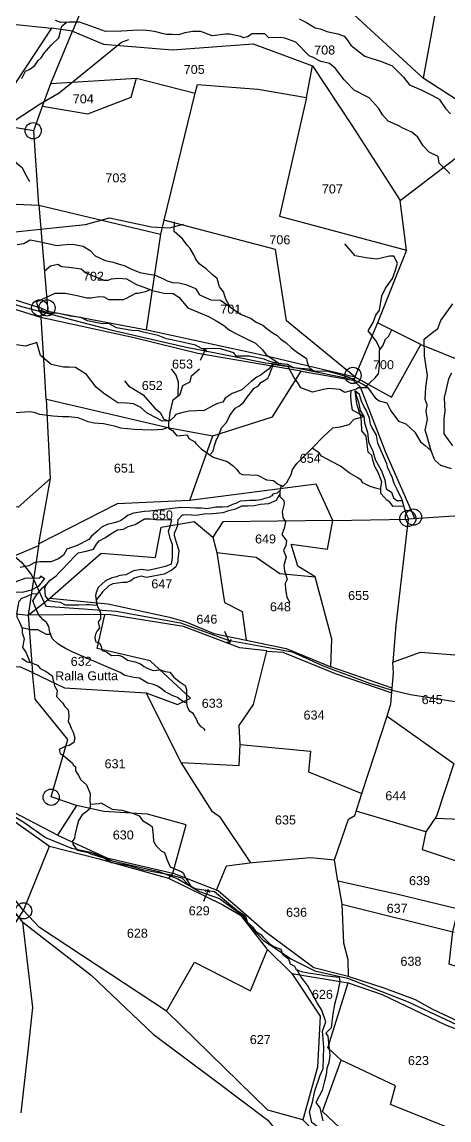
# Model space of a CAD drawing. Header units: inches. Extents: x 208632 to 221797, y 1591440 to 1598854.
# Drawn here: x 212454 to 213166, y 1593822 to 1595650 of the extents above; entities that cross this region are included whole.
import ezdxf

# ---------------------------------------------------------------- set-up
doc = ezdxf.new("R2010")
doc.units = ezdxf.units.IN
doc.header["$LTSCALE"] = 15
doc.header["$MEASUREMENT"] = 0
for name, color, linetype in [('BOUNDRY STONES', 240, 'Continuous'), ('PLOTS', 7, 'Continuous'), ('PLOTS NO', 7, 'Continuous'), ('ROADS', 1, 'Continuous'), ('STREAMS', 4, 'Continuous')]:
    doc.layers.add(name, color=color, linetype=linetype)
doc.styles.get("Standard").update_dxf_attribs({"font": 'arial.ttf'})

# ---------------------------------------------------------------- blocks, each defined once
blk = doc.blocks.new('GGGGGFDGG')
at = {"layer": 'PLOTS NO', "color": 0}
for points in [[(17673.9, 8953.1), (17670.6, 8947.5), (17677, 8943.1)], [(17670.6, 8947.5), (17695.6, 8952)]]:
    blk.add_lwpolyline(points, dxfattribs=at)

msp = doc.modelspace()

# ---------------------------------------------------------------- linework, layer by layer
at = {"layer": 'BOUNDRY STONES'}
for centre in [(212472.7, 1595469), (212483.6, 1595174), (212495.8, 1595174), (213005.7, 1595061.6), (213097.2, 1594823.3), (213106.6, 1594825.7), (212502.7, 1594359.2), (212456.7, 1594170)]:
    msp.add_circle(centre, 13.5, dxfattribs=at)
at = {"layer": 'PLOTS'}
for points in [[(213158.2, 1595752), (213123, 1595556.7)], [(213246.9, 1595476.6), (213123, 1595556.7), (213001.1, 1595668.3), (212921.3, 1595668.7), (212822.6, 1595699.2), (212819.9, 1595733.5), (212770.8, 1595735.2), (212746.6, 1595703.6), (212565.9, 1595701.6), (212538, 1595634.7), (212590.2, 1595612.9), (212705.1, 1595603.7), (212839.5, 1595613.6), (212938, 1595577), (213004.6, 1595477.1), (213084.4, 1595353)], [(212316.2, 1595498.8), (212193.1, 1595545.4), (212181.7, 1595597.8), (212289.5, 1595660.3), (212309.1, 1595662.1), (212417.4, 1595648.5), (212503.2, 1595639.7)], [(212502, 1595547.4), (212538, 1595634.7), (212503.2, 1595639.7), (212443, 1595548.6), (212316.2, 1595498.8), (212353.7, 1595489.2), (212473.6, 1595469.2)], [(212928.5, 1595524.3), (212938, 1595577)], [(212482.1, 1595345.2), (212473.6, 1595469.2), (212488.5, 1595510.1), (212564, 1595497), (212635.9, 1595524.7), (212644.9, 1595556.6), (212742.9, 1595531.6)], [(212488.5, 1595510.1), (212502, 1595547.4), (212644.9, 1595556.6)], [(212691.3, 1595319.8), (212742.9, 1595531.6), (212746.4, 1595545.8), (212846.9, 1595538.2), (212928.5, 1595524.3), (212883.1, 1595326.5), (213094.8, 1595270), (213046.5, 1595148.9)], [(213094.8, 1595270), (213084.4, 1595353), (213246.9, 1595476.6), (213297.8, 1595443.7)], [(212306.1, 1595353.1), (212482.1, 1595345.2), (212497, 1595168.7)], [(212482.1, 1595345.2), (212685.2, 1595296.8)], [(213009, 1595059.3), (213070.1, 1595025.3), (213119, 1595113.3), (213046.5, 1595148.9), (213008.6, 1595059.4), (212895, 1595152.3), (212876.6, 1595271.5), (212690.6, 1595320), (212685.2, 1595296.8), (212661.1, 1595137.4)], [(211689.7, 1595211.1), (211736.4, 1595209.7), (211828.2, 1595205.7), (211938.9, 1595215.2), (212125.8, 1595234.3), (212238.9, 1595251.5), (212308.7, 1595229.6), (212486.8, 1595173.8), (212485.2, 1595158)], [(212485.2, 1595158), (212337.3, 1595204.2), (212335, 1595135.2), (212370.6, 1595083.6), (212360.4, 1594988.7), (212259.1, 1594988.8)], [(212486.8, 1595173.8), (212497, 1595168.7), (212665, 1595136.7), (212859.2, 1595094.6), (212999.6, 1595061.5), (213008.6, 1595059.4), (213007.6, 1595053.5)], [(212919.2, 1595068.5), (212746.9, 1595097.8), (212641.2, 1595123.9), (212485.2, 1595158), (212490.3, 1595079.9), (212494, 1595022.1)], [(213119, 1595113.3), (213193.1, 1595082.8), (213232.5, 1594987.4), (213269.4, 1594914.2), (213459.2, 1594857.4), (213620.8, 1594820.9), (213715.1, 1594748.2), (213924.6, 1594666.3)], [(212501.6, 1594890), (212494.8, 1595022), (212700, 1594974.5), (212772, 1594961), (212871.7, 1594992.8), (212919.2, 1595068.5), (213006.1, 1595053.8), (213017.6, 1595042.6), (213059.7, 1594933.7), (213108.7, 1594822.7)], [(212734, 1594853.1), (212772, 1594961)], [(212482.2, 1594781.4), (212501.6, 1594890), (212447.7, 1594842.2), (212369.1, 1594846.8), (212252.1, 1594874.3)], [(212972.1, 1594820.2), (212944.3, 1594880.7), (212734, 1594853.1), (212612.8, 1594847.8), (212482.2, 1594781.4), (212464.4, 1594662.1), (212471.5, 1594566.9), (212524.9, 1594541.4), (212661.2, 1594532.8), (212713.5, 1594513.7), (212734.8, 1594524.2), (212667.6, 1594586.2), (212579.2, 1594607.1), (212592.3, 1594663.1)], [(212500.2, 1594690.5), (212586, 1594765.7), (212676.8, 1594758.2), (212685.9, 1594809), (212741.3, 1594818.5), (212772.1, 1594792)], [(212972.1, 1594820.2), (212788.7, 1594817.5), (212772.1, 1594792), (212778.7, 1594766.9), (212844.5, 1594758.8), (212883.7, 1594731.7), (212942.6, 1594726.2)], [(213071.2, 1594540.7), (212968.9, 1594576.1), (212970.7, 1594622.5), (212942.6, 1594726.2), (212914, 1594743.7), (212902.8, 1594780.6), (212963.1, 1594772.3), (212972.1, 1594820.2), (213097.8, 1594822)], [(213685.5, 1594663.1), (213586.8, 1594689.4), (213446.2, 1594737.7), (213392.8, 1594760.6), (213329.7, 1594793.4), (213242, 1594831.7), (213097.8, 1594822), (213077, 1594645.7), (213072.2, 1594583.9), (213118.3, 1594600.9), (213190.2, 1594595), (213201, 1594594.1), (213318.5, 1594586)], [(212481.7, 1594777.7), (212402, 1594744.3), (212231.3, 1594757.5)], [(212778.7, 1594766.9), (212791.7, 1594683.3), (212821.2, 1594668.3), (212827.5, 1594620.5), (212894.2, 1594606.9), (212968.9, 1594576.1)], [(212862.1, 1594602.7), (212816.9, 1594608), (212723.2, 1594643.7), (212601.7, 1594662.9), (212582.9, 1594663.3), (212464.4, 1594662.1), (212500.2, 1594690.5), (212597.4, 1594681.4), (212699.8, 1594658.8), (212727.2, 1594651.4), (212773.8, 1594631.7), (212827.5, 1594620.5)], [(212399.7, 1594669.6), (212464.4, 1594662.1)], [(212817.8, 1594447.1), (212816.3, 1594478.4), (212840, 1594513.8), (212862.1, 1594602.6), (212888.9, 1594600.5), (212976.2, 1594565.1), (213070.6, 1594533)], [(212545, 1594345.4), (212502.6, 1594359.7), (212530.3, 1594455.3), (212476.3, 1594522.4), (212471.5, 1594566.9), (212450.3, 1594576.5), (212337.5, 1594571.7), (212280.3, 1594559.4), (212250, 1594487.8)], [(213062.5, 1594494.4), (213069.1, 1594514.9), (213073.3, 1594566.6), (213072.2, 1594583.9)], [(212719.1, 1594416.8), (212661.2, 1594532.8)], [(212513, 1594296.3), (212440.9, 1594333.7), (212396, 1594351.2), (212295.9, 1594441.7), (212250, 1594487.8), (212194.6, 1594516.9), (212184.6, 1594506.8), (212245, 1594478.5), (212290.9, 1594434.3), (212397.6, 1594338.5), (212423.6, 1594331.3), (212500, 1594277.5)], [(212980.7, 1594219.4), (212974.9, 1594255), (212998.3, 1594322.7), (213008.7, 1594328.9), (213020.5, 1594365.3), (213062.5, 1594494.4), (213173.6, 1594415.3), (213145, 1594327.7), (213127.2, 1594301.5), (213120.8, 1594272.2), (213297, 1594213.1), (213314, 1594207.4), (213334.1, 1594200.7), (213358.3, 1594197.3), (213394.4, 1594184)], [(212372.3, 1593703.1), (212388.9, 1593910.7), (212393.7, 1594075.2), (212456.4, 1594170.7), (212351.5, 1594302.5), (212294, 1594335.8), (212261.1, 1594349.1), (212290.9, 1594434.3)], [(212835.6, 1594250.2), (212785.2, 1594325.7), (212771.7, 1594334.9), (212719.1, 1594416.8), (212816.1, 1594412), (212817.8, 1594447.1), (212934.7, 1594436.1), (212931.4, 1594401.3), (213020.5, 1594365.3)], [(212705.3, 1594232.6), (212727.6, 1594313.4), (212663, 1594331.2), (212590.7, 1594335.7), (212545, 1594345.4), (212513, 1594296.3), (212595.5, 1594258.3), (212705.3, 1594232.6)], [(213127.2, 1594301.5), (213011, 1594335.9)], [(213142.7, 1594324.3), (213215.6, 1594321.7), (213302.3, 1594296.6), (213329.1, 1594284.9), (213353.3, 1594282.7), (213427.9, 1594259.1), (213570.2, 1594214.2), (213604.8, 1594260.2), (213624.5, 1594254.5)], [(212695, 1594003.2), (212483.5, 1594142.3), (212456.4, 1594170.7), (212500, 1594277.5), (212580.7, 1594257.3), (212698.2, 1594224.5)], [(212778.2, 1594204.5), (212794.8, 1594244.7), (212838.2, 1594250.5), (212935.1, 1594258.8), (212974.9, 1594255)], [(213305.8, 1593927.3), (213138.6, 1594006), (213110.1, 1594021.9), (213058, 1594041), (212997.6, 1594060.5), (212940.6, 1594074.9), (212858.9, 1594135.6), (212826.6, 1594163.7), (212780.9, 1594203.5), (212705.3, 1594232.6), (212698.2, 1594224.5), (212789.1, 1594180), (212818, 1594163.1), (212861.3, 1594107.7), (212903.8, 1594065.9), (212997.6, 1594049.9), (213054.5, 1594030.6), (213160.1, 1593980.3), (213249.4, 1593945.7)], [(213345, 1594013.8), (213235.9, 1594042.5), (213193.8, 1594072.4), (213166, 1594081.2), (213172.2, 1594135.6), (213181.5, 1594172.8), (213078.1, 1594197.7), (212980.7, 1594219.4), (212986.9, 1594180.9), (213174.5, 1594134.5)], [(212986.9, 1594180.9), (212989.7, 1594116.7), (212997.4, 1594089.2), (212997.6, 1594060.5)], [(212921.9, 1593822), (212863.9, 1593838.3), (212695, 1594003.2), (212741.8, 1594084.8), (212834.8, 1594037.1), (212863.5, 1594105.5)], [(212903.8, 1594065.9), (212950.8, 1593994.9), (212946.4, 1593909.5), (212921.9, 1593822), (212963.2, 1593779.8)], [(213195.4, 1593796.3), (213068.2, 1593847.5), (213076.7, 1593878.8), (212986.2, 1593921.2), (212963.7, 1593942), (212997.6, 1594049.9)], [(213021.7, 1593773), (212954.9, 1593835.7), (212986.2, 1593921.2)]]:
    msp.add_lwpolyline(points, dxfattribs=at)
at = {"layer": 'ROADS', "color": 1}
for points in [[(211364.8, 1595242.2), (211439.6, 1595237.3), (211479.2, 1595234.7), (211538.2, 1595212.1), (211648.6, 1595204.8), (211796.9, 1595198.2), (211904.2, 1595204.3), (212020.1, 1595217.2), (212075.7, 1595223.4), (212146.4, 1595271.5), (212190.4, 1595301.4), (212253.6, 1595363.4), (212340.8, 1595426.9), (212398.8, 1595458.5), (212484.2, 1595514), (212515.8, 1595532.2), (212619.9, 1595616.2), (212632.1, 1595621.1)], [(211452.1, 1595241.8), (211484.9, 1595234.9), (211523.1, 1595221.4), (211576.1, 1595212.5), (211650.4, 1595209.3), (211773.3, 1595203.8), (211836.4, 1595203.5), (211942.2, 1595214.3), (212071, 1595225.3), (212202.3, 1595243.4), (212251.3, 1595243.5), (212320.6, 1595285.3), (212410.2, 1595297.3), (212506.1, 1595307.2), (212560, 1595312.8), (212599.9, 1595324.2), (212670.2, 1595309), (212700, 1595307.3), (212723.3, 1595313.6)], [(212075.7, 1595223.4), (212203.6, 1595239.9), (212237.5, 1595242.3), (212298.3, 1595224.6), (212360.9, 1595206.4), (212453.1, 1595176.3), (212602.3, 1595137.6), (212725.5, 1595109.2), (212807.5, 1595093.1), (212859.8, 1595082.6), (212877.2, 1595080.7), (212897.2, 1595076.8), (212927.9, 1595070.7), (212993.6, 1595057.8), (213008.1, 1595056.4)], [(211937.7, 1595208.1), (211989.3, 1595190.7), (212101.1, 1595159.6), (212130.4, 1595145.3), (212142.3, 1595111.2), (212195.8, 1595013), (212209.1, 1594968.4), (212228.7, 1594885.3), (212236.1, 1594853.8), (212280.2, 1594822.2), (212338.2, 1594811.5), (212418.6, 1594780.1), (212453.2, 1594750.4), (212469.8, 1594729.6), (212493.6, 1594677.2), (212611, 1594669.2), (212718, 1594649.4), (212797.5, 1594620.5), (212858.9, 1594609.6), (212904.4, 1594601.5), (212955.9, 1594578.1), (213033.1, 1594549.1), (213070.9, 1594537.3)], [(213070.9, 1594537.3), (213101.7, 1594530), (213172.3, 1594519.2), (213281.5, 1594511.7), (213317.9, 1594507.5), (213525.5, 1594441.5), (213667.1, 1594399.6), (213690.5, 1594403.3), (213696.8, 1594409.9), (213831, 1594386.7), (213931, 1594369.5), (213951.9, 1594365.8)], [(212452.6, 1593833.6), (212464.8, 1593941.9), (212472.4, 1594009.3), (212455.2, 1594150.9), (212408.9, 1594209.7), (212337, 1594291.2), (212282.2, 1594329.9), (212238.6, 1594346.4), (212166.5, 1594384.3), (212133.8, 1594392.2)], [(212422.8, 1594338.4), (212457.1, 1594317.9), (212493, 1594292.1), (212536.7, 1594274.2), (212568.9, 1594267.6), (212604.6, 1594253.4), (212682, 1594235.7), (212713.8, 1594223.1), (212750.2, 1594202.1), (212783, 1594190.6), (212822.6, 1594161.8), (212828.1, 1594152.5), (212830.6, 1594148.3), (212856.2, 1594121.4), (212903.4, 1594089.6), (212941.9, 1594070.2), (212996.8, 1594057.9), (213097.8, 1594018.5), (213195.9, 1593972.2)], [(212455.2, 1594150.9), (212569.3, 1594062.7), (212672.9, 1593964.8), (212775.8, 1593887.5), (212863.7, 1593821.6), (212901.9, 1593773.9), (212929.8, 1593732.4), (212956, 1593676.3), (213019.2, 1593638), (213042.9, 1593607.9), (213091.4, 1593579.3), (213160.5, 1593554.7), (213181.2, 1593547.3), (213195.2, 1593522.7), (213245.1, 1593491.3), (213376.8, 1593427), (213491.1, 1593371.2), (213592.2, 1593329), (213732.5, 1593310), (213828.6, 1593296.9), (213953.3, 1593256.6)]]:
    msp.add_lwpolyline(points, dxfattribs=at)
at = {"layer": 'STREAMS'}
for points in [[(212916, 1595655.4), (212928, 1595649), (212942.6, 1595640.6), (212950.8, 1595638.8), (212962.4, 1595634.5), (212980.6, 1595630.5), (212990.8, 1595626.4), (212994.6, 1595622.4), (213002.4, 1595611.4), (213013.9, 1595601.9), (213025.5, 1595593.1), (213035.5, 1595589.6), (213053.5, 1595584.3), (213071, 1595577.3), (213089.8, 1595558.3), (213100.2, 1595545.2), (213120.4, 1595536.4), (213138.5, 1595527.6), (213149.2, 1595521.7), (213159.9, 1595505.8), (213168.5, 1595497.3)], [(212453.7, 1595555.7), (212459.7, 1595568.3), (212467.1, 1595571.7), (212475.3, 1595577.5), (212481.3, 1595585.7), (212485.8, 1595590.3), (212491.2, 1595598), (212502.8, 1595611.5), (212515.3, 1595623.8), (212518.4, 1595634.4), (212520.4, 1595642.9), (212528.6, 1595650.1)], [(213167.3, 1595397.7), (213149.3, 1595415.2), (213147.9, 1595426.2), (213132.6, 1595433.2), (213122.6, 1595444), (213113.7, 1595458.1), (213104, 1595466.7), (213088.6, 1595473.1), (213081.1, 1595477.8), (213064.6, 1595485), (213054.9, 1595495.3), (213048.8, 1595505.9), (213032.8, 1595523.6), (213007.9, 1595536.4), (212991.1, 1595553.6), (212976.8, 1595572.5), (212966.6, 1595581.1), (212952.2, 1595584.4), (212939.3, 1595590.9), (212932.7, 1595593.8), (212910.5, 1595616.2), (212892.1, 1595623.2), (212884.9, 1595624.5), (212865.5, 1595623.8), (212859.1, 1595630.3), (212854.6, 1595630.3), (212837.5, 1595630.2), (212830, 1595625.6), (212823.5, 1595623.6), (212818.7, 1595625.8), (212800.7, 1595629.8), (212793.4, 1595630), (212776.1, 1595627.5), (212771.1, 1595627), (212752.1, 1595634.1), (212738.8, 1595634.3), (212725.5, 1595632.2), (212714.7, 1595628.8), (212704.1, 1595629), (212694.6, 1595629.1), (212687.6, 1595630.7), (212677.4, 1595633.4), (212667.3, 1595635.3), (212656.2, 1595636.4), (212638.8, 1595636.1), (212619.9, 1595634.9), (212593.3, 1595634.4), (212568.6, 1595642.9), (212549.9, 1595650), (212532.7, 1595649.9), (212518.9, 1595649.2), (212510.1, 1595652.8)], [(212442.5, 1595539.2), (212442.8, 1595532.6), (212438.5, 1595524.7), (212432.8, 1595515.1), (212427.3, 1595504.9), (212419.2, 1595488.1), (212416.6, 1595480.5), (212418.7, 1595468.3), (212421.4, 1595458.8), (212433, 1595453.3), (212438.3, 1595444), (212438.3, 1595437.4), (212440.1, 1595424.3), (212444.2, 1595415.3), (212454.1, 1595407.8), (212459.1, 1595397.4), (212466.4, 1595384.6)], [(212801.4, 1595174.7), (212794.3, 1595187.3), (212792.8, 1595192.1), (212789.8, 1595200.9), (212783.2, 1595208.9), (212779.6, 1595223), (212771.3, 1595229.5), (212760.9, 1595238.9), (212749.1, 1595247.1), (212743.4, 1595256.3), (212740.4, 1595262.5), (212734.5, 1595272.8), (212729.7, 1595278.1), (212720.8, 1595289.3), (212707.5, 1595301.3), (212708, 1595317.5)], [(212446.3, 1595279.6), (212457, 1595281.1), (212467.5, 1595287.5), (212479.3, 1595285.1), (212502.7, 1595280), (212511.7, 1595278), (212527.6, 1595279.6), (212538.4, 1595280), (212556, 1595276.8), (212567.6, 1595269.3), (212575.8, 1595260.8), (212592.7, 1595252.8), (212606, 1595250.4), (212616.2, 1595246.6), (212624.1, 1595244.8), (212635.4, 1595239.1), (212650.7, 1595233.1), (212659.4, 1595231.1), (212675.8, 1595228.6), (212690.1, 1595222.2), (212695.9, 1595218.9), (212704.7, 1595216.5), (212715.6, 1595215.8), (212727.4, 1595213.1), (212743.5, 1595206.2), (212750, 1595195.5), (212769, 1595187.7), (212785.2, 1595186.6), (212818.4, 1595163.8), (212835.9, 1595156.2), (212844.5, 1595150.1), (212855.4, 1595145.2), (212862.9, 1595139), (212872.7, 1595132), (212879.2, 1595128), (212885.7, 1595121.9), (212894.6, 1595115.7), (212902.7, 1595107.8), (212911.8, 1595100.7), (212919.5, 1595095.7), (212928.4, 1595089.5), (212928.6, 1595086.4), (212929.4, 1595082.8), (212932.4, 1595076), (212938.1, 1595070.3), (212942.5, 1595068.6), (212956.9, 1595069.4), (212963.2, 1595068.9), (212978.3, 1595064.7), (212985.5, 1595062.5), (212997.7, 1595059.3), (213016.8, 1595049.9), (213023.3, 1595046.3), (213029.4, 1595042.4), (213035.7, 1595034.3), (213042.9, 1595024.4), (213049.6, 1595019.1), (213061.9, 1595015.8), (213068.6, 1595002.8), (213081.8, 1594985.5), (213094, 1594981.2), (213109, 1594967.3), (213118.1, 1594951), (213126.2, 1594944.7), (213130.9, 1594940.2), (213136.6, 1594935.2)], [(213050.9, 1595104.8), (213047.8, 1595112.6), (213043.9, 1595119.8), (213035.5, 1595130.2), (213031.3, 1595135.6), (213039.3, 1595149.7), (213044, 1595161.7), (213050, 1595170.1), (213053.8, 1595194.1), (213059.7, 1595207), (213071.4, 1595223.1), (213075.8, 1595235.4), (213080.2, 1595248.6), (213073.9, 1595260.2), (213066.4, 1595260.2), (213054.7, 1595257.2), (213045.7, 1595255.3), (213027.8, 1595257.3), (213009.5, 1595260.6), (212992, 1595280.9)], [(212491.4, 1595235.9), (212501.7, 1595244), (212513.9, 1595247), (212519.9, 1595243.2), (212532.6, 1595242), (212552.5, 1595238.8), (212560.3, 1595232.6), (212590.3, 1595220.3), (212597.8, 1595220.3), (212603.4, 1595222.4), (212615.6, 1595223.7), (212628, 1595222.2), (212645, 1595213.1), (212661.4, 1595206.6), (212671.5, 1595203.1), (212690.5, 1595198.5), (212706.2, 1595197.9), (212715.5, 1595191.7), (212730.4, 1595174.3), (212765.2, 1595159.6), (212778.6, 1595151.9), (212789.9, 1595145.2), (212799.7, 1595136.9), (212811.4, 1595131), (212825.9, 1595123.6), (212843.2, 1595115.4), (212854.8, 1595103.9), (212861.1, 1595095.6), (212882.4, 1595081.8), (212896.4, 1595080.1), (212906.3, 1595074.8), (212931, 1595072.8), (212942.7, 1595068.7)], [(212881.5, 1595082.1), (212872.8, 1595083), (212865.4, 1595085.4), (212857.9, 1595088.6), (212832.5, 1595093.6), (212811.3, 1595093.5), (212807.1, 1595099.1), (212784.7, 1595105.9), (212753.4, 1595106.4), (212743.5, 1595111.7), (212731, 1595114.9), (212711, 1595119), (212694.9, 1595122.5), (212680.8, 1595128.1), (212656, 1595133.7), (212648.6, 1595136), (212636.9, 1595136.6), (212611.6, 1595140.6), (212598.6, 1595147.8), (212587.6, 1595147.5), (212563.4, 1595152.4), (212552, 1595157.8), (212534.7, 1595160.1), (212512.6, 1595165), (212501.6, 1595164.4), (212482.5, 1595170), (212478.5, 1595184.3), (212486.6, 1595187.9), (212501.2, 1595194.8), (212509.5, 1595198.4), (212525.9, 1595198.5), (212546.2, 1595194.4), (212562, 1595190.9), (212568.6, 1595190.6), (212582.9, 1595192.8), (212590.7, 1595192.2), (212598.5, 1595187.8), (212623.5, 1595188.2), (212628.3, 1595190), (212643.8, 1595198.7), (212647.9, 1595198.7), (212659.8, 1595201.4), (212667, 1595204.1)], [(213169.9, 1594906), (213152.1, 1594911.7), (213142.2, 1594920.4), (213136.3, 1594935.9), (213129.2, 1594959.8), (213126, 1594970.5), (213130, 1594988.1), (213127.7, 1595002.3), (213129.5, 1595012.6), (213126.1, 1595021.6), (213127.3, 1595042.1), (213130.2, 1595061.7), (213124.7, 1595093.9), (213124.6, 1595122), (213136.1, 1595131.1), (213147.2, 1595139.8), (213151.9, 1595153.1), (213171.9, 1595180.9)], [(213027.7, 1595043.6), (213042.1, 1595057.2), (213048.3, 1595064.1), (213050.1, 1595077.3), (213049.7, 1595103.6), (213055.3, 1595111.1), (213059.8, 1595121.9), (213065.2, 1595126.4), (213070.5, 1595137.2)], [(213030.5, 1595041.1), (213021.2, 1595040.8), (213014.5, 1595040.7), (213011.8, 1595038.6), (212992, 1595033.4), (212983.8, 1595037.9), (212965.5, 1595039.9), (212956.7, 1595038.1), (212938.4, 1595033.8), (212918.8, 1595040.9), (212914.9, 1595047.8), (212907, 1595058.6), (212897.6, 1595075.8), (212887, 1595077.8), (212870.8, 1595079.5), (212866, 1595072.3), (212858.2, 1595066.9), (212852.8, 1595062.6), (212845.6, 1595058.7), (212836.3, 1595051.7), (212826.1, 1595042.7), (212820.5, 1595037.8), (212804.3, 1595031.7), (212792.9, 1595023.6), (212788.7, 1595016.9), (212779.7, 1595014.8), (212772.2, 1595011.1), (212757.7, 1595003), (212732.5, 1595002.2), (212719.8, 1594999.2), (212710.5, 1594996.7), (212706.9, 1594991.9), (212700.3, 1594985.9), (212687.7, 1594985.2), (212679.8, 1594990), (212662.6, 1594998.6), (212652.1, 1595007.9), (212640, 1595014.5), (212628.9, 1595015.3), (212613.8, 1595015.9), (212597.2, 1595027.2), (212590, 1595032), (212577.6, 1595042.2), (212561.8, 1595063.2), (212543.4, 1595074.9), (212532.6, 1595075.4), (212523, 1595075.1), (212502.8, 1595079.8), (212484.9, 1595094.8), (212479, 1595116.5), (212460.1, 1595110.1), (212444.7, 1595112.4)], [(212625.1, 1595052.7), (212631.4, 1595044), (212643.5, 1595037.1), (212656.2, 1595029.3), (212663.1, 1595020.9), (212675.5, 1595007.2), (212684.6, 1594999.7), (212690.3, 1594988.9), (212699.4, 1594985.6), (212701.1, 1595000), (212706.2, 1595021.1), (212717.9, 1595030.2), (212722.3, 1595045), (212734.3, 1595051), (212736.7, 1595061), (212750.2, 1595072.4)], [(212714.6, 1595027.8), (212714.8, 1595050.3), (212711.1, 1595062.1), (212703.2, 1595072.3)], [(212768.4, 1594930.2), (212772.8, 1594935.6), (212775.2, 1594945), (212777.9, 1594953.1), (212783, 1594964.8), (212786.8, 1594974.2), (212795.2, 1594982.9), (212800.3, 1594995), (212809.3, 1595006.8), (212815.6, 1595010.4), (212823.1, 1595016.2), (212827.6, 1595023.1), (212841.3, 1595040.3), (212848.2, 1595044.5), (212852.4, 1595049.7), (212858.7, 1595053.6), (212864.1, 1595057.2), (212865.9, 1595061.5), (212870.4, 1595072.9), (212873.4, 1595078.9)], [(213169.9, 1595065.1), (213165.2, 1595056.1), (213161.1, 1595038.9), (213158, 1595024.7), (213158.1, 1595011.9), (213159, 1595002.8), (213157.3, 1594988.5), (213157.1, 1594976.2), (213157.4, 1594964.4), (213171.7, 1594944.4)], [(212698.2, 1594986.1), (212698.5, 1594973.7), (212704.9, 1594969.6), (212712.1, 1594961.2), (212729.3, 1594962.4), (212732, 1594956.4), (212742.3, 1594951.1), (212743.8, 1594948.4), (212752.9, 1594939.1), (212772.8, 1594925.6), (212796.3, 1594918.2), (212806.3, 1594911), (212812, 1594904.7), (212816.5, 1594899), (212821.7, 1594896.6), (212846.4, 1594895.2), (212861.4, 1594887.8), (212873.5, 1594886.6), (212880.1, 1594880.9), (212888.6, 1594876.8), (212895.5, 1594883.1), (212902.9, 1594896.4), (212904.7, 1594905.1), (212912.2, 1594915.1), (212940.2, 1594942.9), (212954.9, 1594958), (212972.3, 1594974.4), (212984.6, 1594975.9), (212999.6, 1594979.9), (213007.7, 1594988.6), (213023.9, 1594993.2), (213005.2, 1595003.7), (213002.8, 1595018.1), (213002.1, 1595027.7), (213003, 1595036.2)], [(213091.1, 1594843.6), (213072.6, 1594843.5), (213067.4, 1594850.7), (213061.9, 1594853.8), (213052.3, 1594864.8), (213052, 1594875.1), (213053.9, 1594884.4), (213048, 1594899.9), (213042.2, 1594909.7), (213038.6, 1594920.6), (213037.1, 1594928), (213030.8, 1594933.8), (213027.5, 1594960.5), (213020.4, 1594969.2), (213020, 1594984.5), (213018.8, 1594993.2), (213013.1, 1595010.5), (213011.7, 1595018.4), (213009.4, 1595035.8)], [(213098.3, 1594822.6), (213094.5, 1594831.9), (213091.1, 1594842.1), (213088, 1594854.3), (213079.4, 1594871.7), (213074.3, 1594881.7), (213071.2, 1594892.2), (213064, 1594907.9), (213062.2, 1594914.1), (213047, 1594948.9), (213044.7, 1594962.1), (213037.6, 1594974.4), (213035.1, 1594980.6), (213033.2, 1594990.2), (213027.8, 1595003.8), (213024.2, 1595009.4), (213020, 1595018.5), (213016.6, 1595029.8), (213009.8, 1595035.1), (213010.7, 1595029.8), (213015.1, 1595016.8), (213017.6, 1595003.2), (213023.9, 1594993.2), (213024.7, 1594982.8), (213030.1, 1594967), (213031.7, 1594951.1), (213039.1, 1594935.6), (213042.9, 1594921.7), (213052.8, 1594903.6), (213059.1, 1594887.8), (213061.1, 1594872.7), (213069.8, 1594866.9), (213073.3, 1594857.9), (213078.6, 1594853.2), (213088.8, 1594853.4)], [(213052.2, 1594871.7), (213045.6, 1594873.5), (213034.4, 1594876.8), (213022.3, 1594882.5), (213019.5, 1594887.3), (213014.1, 1594890.9), (212999.2, 1594899.6), (212984.9, 1594910.7), (212971, 1594917.9), (212953.4, 1594926.9), (212949.2, 1594932.9), (212937.7, 1594940.5)], [(212884.2, 1594869.6), (212882.1, 1594868.2), (212879.5, 1594865.6), (212872.4, 1594863.6), (212870.7, 1594861.1), (212865.3, 1594858.2), (212859, 1594856.5), (212852.4, 1594854.6), (212844.5, 1594853.5), (212834.1, 1594853.3), (212827.2, 1594852.7), (212817.9, 1594852.1), (212811.4, 1594849), (212804.7, 1594846.5), (212796.4, 1594842.5), (212788.3, 1594842), (212777, 1594842.2), (212762, 1594839.6), (212753.5, 1594840.4), (212743.1, 1594840.7), (212735, 1594841), (212727.8, 1594841.4), (212720.3, 1594841), (212718.9, 1594841.4), (212667, 1594835.4), (212658.1, 1594834.8), (212640.2, 1594832.3), (212630.2, 1594828.1), (212625.5, 1594824.4), (212618.9, 1594819.8), (212613.7, 1594817.8), (212607.8, 1594816.1), (212596, 1594813.3), (212586.7, 1594808.9), (212581, 1594803.2), (212570.1, 1594794.1), (212565.4, 1594788.2), (212546.2, 1594778.2), (212528.6, 1594772.5), (212523.5, 1594762), (212514.7, 1594756.2), (212502.3, 1594751.4), (212483.8, 1594751.3), (212474.1, 1594749.3), (212465.7, 1594744.5), (212450.9, 1594741.5)], [(212886.7, 1594878.8), (212884.6, 1594872.2), (212884, 1594867.6), (212884.1, 1594859.8), (212890.5, 1594853.5), (212891.1, 1594847.7), (212887.5, 1594834.4), (212889.1, 1594824.8), (212893, 1594817.5), (212891, 1594806.6), (212887.1, 1594796.9), (212895, 1594786.4), (212894.1, 1594778.2), (212890.2, 1594769.8), (212894.2, 1594759.2), (212890.3, 1594745), (212891.5, 1594736.1), (212893.4, 1594731), (212895.8, 1594721.6), (212892.5, 1594715), (212893.5, 1594705), (212895.7, 1594692.6), (212900.5, 1594683.3)], [(212883.9, 1594862.9), (212882.8, 1594861.9), (212880.3, 1594858.5), (212877.5, 1594853.5), (212865.2, 1594847.6), (212851.6, 1594846.7), (212841.1, 1594844.4), (212830.6, 1594843.7), (212819.9, 1594843.7), (212813.5, 1594840.7), (212808, 1594838.2), (212798, 1594836.1), (212788.6, 1594832.7), (212772.3, 1594831.3), (212757.5, 1594830.6), (212744.3, 1594828.2), (212729, 1594829.7), (212723.4, 1594828.8), (212721, 1594828.7), (212713.7, 1594821.3), (212713.5, 1594814.6), (212713.5, 1594811), (212707.8, 1594798.3), (212707.7, 1594795), (212711.3, 1594783.9), (212715.6, 1594770.3), (212713.6, 1594755.5), (212713.9, 1594751.2), (212710.5, 1594742.9), (212703.9, 1594737.2), (212691.3, 1594730.5), (212661.8, 1594725), (212652.8, 1594727.3), (212648.6, 1594726.4), (212640.8, 1594724.2), (212635.7, 1594719.7), (212628.4, 1594716.8), (212622.4, 1594716.7), (212605.3, 1594714.6), (212598.9, 1594711), (212588.1, 1594701.1), (212586.2, 1594697.9), (212580.1, 1594690.5), (212577.6, 1594687.2), (212579.8, 1594676.3), (212582.8, 1594672), (212585, 1594666.5), (212584.9, 1594656.4), (212581.1, 1594651.4), (212583.2, 1594640.6), (212579.5, 1594636.2), (212576.8, 1594630.7), (212575.4, 1594625.7), (212576.6, 1594618.5), (212583.3, 1594615.5), (212585.8, 1594610.8), (212587.4, 1594603.3), (212595, 1594601.4), (212603.3, 1594595.3), (212615.1, 1594595.9), (212621.7, 1594593.4), (212629.9, 1594587.6), (212642.5, 1594584.5), (212651.7, 1594581.4), (212656.6, 1594577.2), (212662.9, 1594574.2), (212672.6, 1594570), (212684.8, 1594571.2), (212692.9, 1594568.6), (212700.4, 1594567.3), (212706.9, 1594559.3), (212713.1, 1594553.9), (212717.5, 1594550.6), (212725.8, 1594545), (212728.1, 1594538.4), (212728.5, 1594533), (212728.5, 1594520.6), (212728.5, 1594516.6), (212729.1, 1594509.9), (212732.5, 1594503.8), (212738.5, 1594500), (212741.2, 1594495.1), (212745.5, 1594487.6), (212746.7, 1594483.4), (212751.4, 1594476.9), (212756.4, 1594474.3), (212758.7, 1594470.1)], [(212728.3, 1594516.1), (212725.5, 1594516.8), (212718.3, 1594521.3), (212713.5, 1594525.5), (212704.6, 1594528.5), (212699.1, 1594531.6), (212692.5, 1594534.5), (212686.3, 1594540.2), (212679.8, 1594544.3), (212673.1, 1594547), (212663.8, 1594549), (212650, 1594557.5), (212640.3, 1594558.8), (212625.7, 1594561.8), (212617.5, 1594567.1), (212538.9, 1594600.7), (212526.6, 1594606.9), (212521.1, 1594610), (212513.8, 1594614.6), (212504.4, 1594623.5), (212500.5, 1594634.3), (212499, 1594643.4), (212494.7, 1594650.1), (212489.6, 1594654.6), (212481.6, 1594663.6), (212476, 1594676.2), (212471.9, 1594686.2), (212479.6, 1594697.2), (212488.5, 1594707.8), (212494.8, 1594713.7), (212501.1, 1594720.9), (212511, 1594727.6), (212516.5, 1594733.8), (212521.4, 1594739.1), (212542.5, 1594761.1), (212547.6, 1594766), (212561.2, 1594769.1), (212573.2, 1594772.4), (212578.2, 1594780.5), (212582.7, 1594786.4), (212593, 1594791.6), (212602, 1594797.7), (212613.1, 1594804.3), (212623.3, 1594805.5), (212631, 1594809.8), (212642.6, 1594813.1), (212658.5, 1594822.6), (212668.2, 1594822.8), (212677.4, 1594821.8), (212687.2, 1594820.9), (212698.2, 1594821.5), (212703, 1594821.5), (212700.4, 1594809.3), (212697.6, 1594801.6), (212700.7, 1594790.6), (212704.6, 1594780.6), (212704.1, 1594768.4), (212704.5, 1594757.9), (212702.5, 1594747.5), (212693.2, 1594743.4), (212676.5, 1594739.6), (212664.5, 1594736.9), (212653.7, 1594738.5), (212639.9, 1594736), (212627.3, 1594729.7), (212617.3, 1594728.6), (212611.4, 1594726.1), (212603.9, 1594724.5), (212593.3, 1594719.8), (212581, 1594708.3), (212577.9, 1594700.2), (212576.7, 1594694.9), (212578.8, 1594678.5), (212566.8, 1594679.8), (212560.9, 1594679.6), (212548.9, 1594679.1), (212526.5, 1594679.1), (212518.3, 1594683.7), (212508.6, 1594684.5), (212499.4, 1594686.5), (212493.1, 1594694.8), (212492, 1594706.8), (212494.6, 1594714.1)], [(212486.1, 1594727.5), (212491.8, 1594723.2), (212481, 1594709.9), (212469.2, 1594704.1), (212456.5, 1594700.4), (212443.9, 1594700.3), (212440.6, 1594705.8), (212438.9, 1594710.3), (212444.4, 1594718.5), (212459.5, 1594723.7), (212464.2, 1594724.7), (212483.2, 1594724.2), (212486.7, 1594727.9)], [(212454.1, 1594641.4), (212449.8, 1594651.4), (212445.9, 1594659.2), (212445.8, 1594668), (212449.6, 1594685.8), (212453.7, 1594690.4), (212461.5, 1594693.3), (212471.3, 1594698), (212480.9, 1594698.7)], [(212502.8, 1594630), (212494.7, 1594630.2), (212480.7, 1594637.9), (212468.5, 1594638.2), (212454.5, 1594641.4), (212454.4, 1594632.9), (212457.9, 1594622.9), (212454.9, 1594608.3), (212460.2, 1594601), (212467.9, 1594583.3)], [(212453.7, 1594590.7), (212462.6, 1594584.4), (212468.2, 1594583.4), (212479.8, 1594579), (212484.1, 1594573.6), (212494.1, 1594568.7), (212504.3, 1594561.5), (212506.5, 1594551.2), (212508.2, 1594544.5), (212512.9, 1594537), (212511.6, 1594527), (212521.4, 1594516.6), (212525.7, 1594510.2), (212531.3, 1594504.6), (212531.9, 1594494.2), (212530.8, 1594484.8), (212533.4, 1594481.4), (212536.2, 1594474.3), (212539.6, 1594467.7), (212542.2, 1594457.5), (212540.4, 1594450.4), (212532.8, 1594445.5), (212526.6, 1594444.1), (212522.9, 1594441.9), (212516.2, 1594438.7), (212517.9, 1594432.1), (212523.2, 1594428.5), (212527.3, 1594425.2), (212538.1, 1594416), (212539.5, 1594413.3), (212543, 1594410), (212543.5, 1594403.2), (212548.1, 1594395.3), (212552, 1594388.2), (212561.4, 1594379.6), (212567.5, 1594365.4), (212567.3, 1594352.6), (212567.9, 1594348.6), (212567.7, 1594343), (212566.8, 1594339.4), (212562.7, 1594335.8), (212554.1, 1594330.1), (212548, 1594320.2), (212544.7, 1594307.7), (212542.1, 1594295.9), (212541.7, 1594290.4), (212538.2, 1594286.4), (212538.6, 1594280.8), (212546.2, 1594271.2), (212564.4, 1594266.9), (212568.7, 1594265.1), (212591.5, 1594257.5), (212603.3, 1594250.8), (212632.2, 1594245.4), (212654.1, 1594239), (212699.4, 1594230.3), (212720.7, 1594225.1), (212730.9, 1594213.8), (212742.6, 1594207.4), (212775.1, 1594202.5), (212794.8, 1594185.8), (212802.3, 1594179.3), (212807.3, 1594175.5), (212812.5, 1594170.8), (212819.7, 1594166.4), (212826.6, 1594161.3), (212829.5, 1594151.7), (212838.1, 1594143.5), (212843.2, 1594136.2), (212852.1, 1594130.9), (212856.2, 1594126.1), (212867.9, 1594114.5), (212874.1, 1594110.6), (212885.3, 1594106), (212888.5, 1594097.8), (212898.4, 1594090.3), (212901.1, 1594081.8), (212908.1, 1594077.7), (212911.3, 1594072.3), (212919.5, 1594069.2), (212930.8, 1594066.8), (212954.1, 1594063.7), (212958.2, 1594062.1), (212982.6, 1594059.6), (212983.7, 1594052.2), (212980.1, 1594032.7), (212974.9, 1594014.1), (212971.9, 1593998.3), (212969.5, 1593975.5), (212960.3, 1593966.5), (212964, 1593961.2), (212966.9, 1593929.3), (212965.7, 1593917.5), (212962.4, 1593907.6), (212960.9, 1593897.1), (212958.1, 1593886.3), (212954.2, 1593870.8), (212943.8, 1593850.7), (212950.3, 1593842), (212955.6, 1593820.1)], [(212568.1, 1594347.6), (212582.7, 1594348.6), (212585.7, 1594349.6), (212604.3, 1594339.4), (212620.5, 1594337.9), (212638.1, 1594332.6), (212649.4, 1594328.4), (212654.7, 1594320.4), (212666, 1594313.9), (212671, 1594310.6), (212672.7, 1594295.7), (212673.5, 1594286.1), (212677.5, 1594278.4), (212685.8, 1594270.2), (212691.4, 1594267.2), (212695.5, 1594256.3), (212700.8, 1594243.4), (212720.5, 1594235), (212723, 1594232.6), (212725.2, 1594227.6), (212729.9, 1594220), (212734.9, 1594211.7)], [(212959.3, 1593788), (212957.1, 1593793.3), (212954.3, 1593797.9), (212948.7, 1593808.8), (212937.4, 1593817.4), (212933, 1593835.1), (212938.5, 1593851.3), (212942.2, 1593870.2), (212950.8, 1593896.3), (212956.3, 1593907.4), (212957.1, 1593942.8), (212955.1, 1593969.5), (212960.6, 1593985), (212953.7, 1594004.9), (212946.2, 1594016.7), (212930.6, 1594045), (212919, 1594060.8), (212912.1, 1594072.2)]]:
    msp.add_lwpolyline(points, dxfattribs=at)
at = {"layer": 'STREAMS', "color": 4}
msp.add_lwpolyline([(212442.7, 1594999.9), (212467.2, 1595001.3), (212473.9, 1595000.3), (212483.4, 1594997.1), (212505.4, 1594994.5), (212521.1, 1594993.2), (212532.1, 1594993.3), (212546.9, 1594991.7), (212563.6, 1594984.8), (212574.4, 1594982.4), (212590, 1594981.7), (212597.7, 1594979.8), (212607.7, 1594977.7), (212618.2, 1594974.5), (212641.6, 1594972.2), (212654.8, 1594971.7), (212669.6, 1594971.2), (212680.1, 1594971.3), (212688.7, 1594971.9), (212699.2, 1594976.2)], dxfattribs=at)

# ---------------------------------------------------------------- block references
at = {"layer": 'PLOTS NO'}
for p, xscale, yscale, zscale, rotation in [((215192.5, 1611104.9), 0.8170786237207841, 0.8170786237207841, 0.8170786237207841, 234.5003755025009), ((223462.5, 1582441.2), 0.8170786237207842, 0.8170786237207842, 0.8170786237207842, 104.352781214542), ((214614.9, 1610282.3), 0.8170786237207841, 0.8170786237207841, 0.8170786237207841, 236.5796829018818)]:
    msp.add_blockref('GGGGGFDGG', p, dxfattribs=dict(at, xscale=xscale, yscale=yscale, zscale=zscale, rotation=rotation))

# ---------------------------------------------------------------- texts
for s, p in [('708', (212941.1, 1595595.8)), ('705', (212723.7, 1595563.5)), ('704', (212538.8, 1595514.5)), ('703', (212593.1, 1595382.9)), ('707', (212953.9, 1595364.5)), ('706', (212866.4, 1595279.8)), ('702', (212555.7, 1595219.1)), ('701', (212784.7, 1595164.3)), ('653', (212704.2, 1595072.9)), ('700', (213039.1, 1595071.8)), ('652', (212653.8, 1595037.3)), ('654', (212917, 1594916)), ('651', (212607.2, 1594899.6)), ('650', (212670.7, 1594821.7)), ('649', (212842.5, 1594781.7)), ('647', (212669.7, 1594707)), ('655', (212997.7, 1594687.5)), ('648', (212867.3, 1594668.8)), ('646', (212744.8, 1594648.1)), ('632', (212535.3, 1594577.9)), ('Ralla Gutta', (212509.4, 1594553.6)), ('633', (212753.7, 1594508.1)), ('645', (213120.3, 1594514.2)), ('634', (212923.4, 1594488.5)), ('631', (212591.7, 1594407.4)), ('644', (213059.7, 1594354.2)), ('635', (212875.8, 1594313.8)), ('630', (212605.4, 1594288.8)), ('639', (213099.2, 1594212.8)), ('629', (212732, 1594162.6)), ('636', (212894.3, 1594160.1)), ('637', (213062, 1594166.7)), ('628', (212628.9, 1594125.2)), ('638', (213084.9, 1594078.5)), ('626', (212937.3, 1594023.4)), ('627', (212833.8, 1593948.2)), ('623', (213097.4, 1593913.2))]:
    msp.add_text(s, height=15, rotation=0.2399, dxfattribs=at).set_placement(p)

doc.saveas('drawing.dxf')
